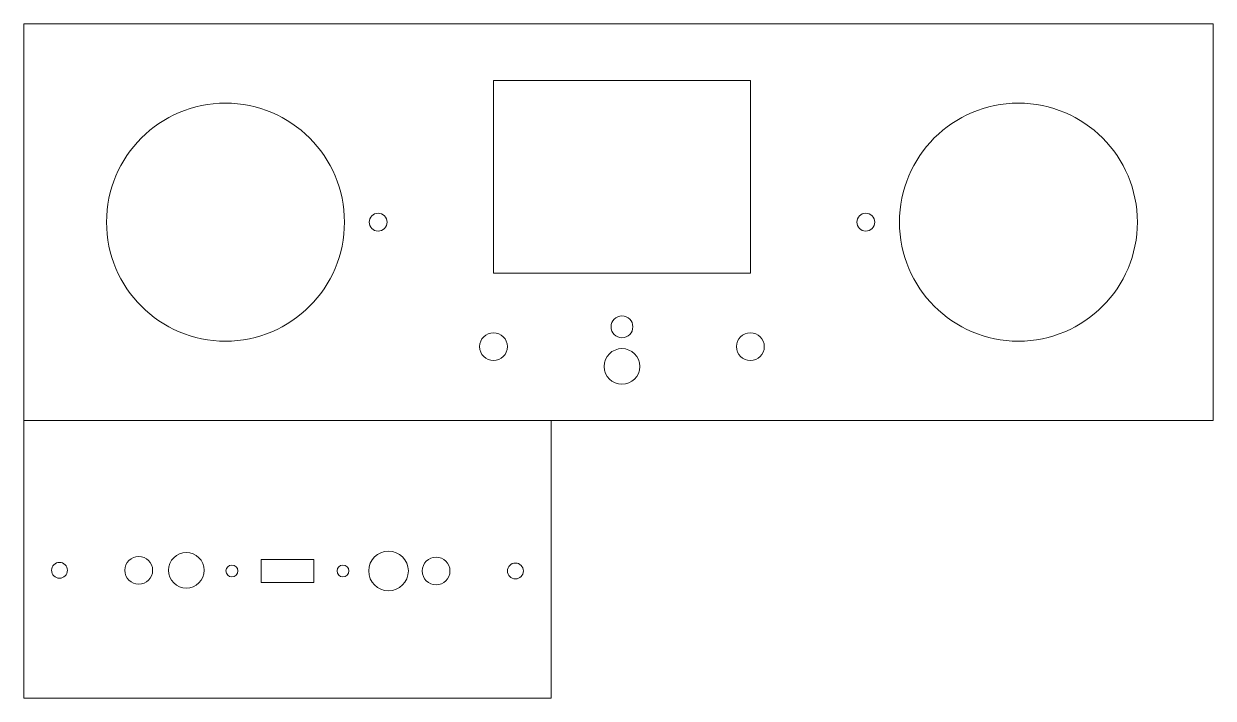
# Model space of a CAD drawing. Header units: millimetres. Extents: x -206 to 94, y -24 to 146.
import ezdxf

# ---------------------------------------------------------------- set-up
doc = ezdxf.new("R2010")
doc.units = ezdxf.units.MM
doc.header["$MEASUREMENT"] = 0
doc.layers.add('Layer 1', color=7, linetype='Continuous')

msp = doc.modelspace()

# ---------------------------------------------------------------- linework, layer by layer
at = {"layer": 'Layer 1', "color": 20, "lineweight": 9}
for points in [[(-206.2568, 45.5368), (93.7432, 45.5368), (93.7432, 145.5368), (-206.2568, 145.5368), (-206.2568, 45.5368)], [(-206.2568, -24.4632), (-73.2568, -24.4632), (-73.2568, 45.5368), (-206.2568, 45.5368), (-206.2568, -24.4632)], [(-146.4068, 4.7081), (-133.1068, 4.7081), (-133.1068, 10.5081), (-146.4068, 10.5081), (-146.4068, 4.7081)]]:
    msp.add_lwpolyline(points, close=True, dxfattribs=at)
for centre, major_axis in [((-55.384, 59.1597), (0, 4.5001)), ((-165.2567, 7.7747), (0, 4.5001)), ((-114.2568, 7.6081), (0, 5)), ((-197.2568, 7.7746), (0, 2)), ((-153.7568, 7.6081), (0, 1.5)), ((-125.7568, 7.6081), (0, 1.5)), ((-82.2568, 7.6081), (0, 2))]:
    msp.add_ellipse(centre, major_axis=major_axis, ratio=1, dxfattribs=at)
for points, knots in [([(-87.7841, 131.2588), (-87.7841, 131.2588), (-22.9841, 131.2588), (-22.9841, 131.2588), (-22.9841, 131.2588), (-22.9841, 131.2588), (-22.9841, 131.2588), (-22.9841, 131.2588), (-22.9841, 131.2588), (-22.9841, 131.2588), (-22.9841, 82.6588), (-22.9841, 82.6588), (-22.9841, 82.6588), (-22.9841, 82.6588), (-22.9841, 82.6588), (-22.9841, 82.6588), (-22.9841, 82.6588), (-22.9841, 82.6588), (-87.7841, 82.6588), (-87.7841, 82.6588), (-87.7841, 82.6588), (-87.7841, 82.6588), (-87.7841, 82.6588), (-87.7841, 82.6588), (-87.7841, 82.6588), (-87.7841, 82.6588), (-87.7841, 131.2588), (-87.7841, 131.2588)], [0, 0, 0, 0, 0.125, 0.125, 0.125, 0.125, 0.25, 0.25, 0.25, 0.25, 0.375, 0.375, 0.375, 0.375, 0.5, 0.5, 0.5, 0.5, 0.625, 0.625, 0.625, 0.625, 0.75, 0.75, 0.75, 0.75, 1, 1, 1, 1]), ([(-155.3841, 125.5376), (-171.9526, 125.5376), (-185.3841, 112.1062), (-185.3841, 95.5376), (-185.3841, 95.5376), (-185.3841, 78.9691), (-171.9527, 65.5376), (-155.3842, 65.5376), (-155.3842, 65.5376), (-138.8157, 65.5376), (-125.3842, 78.969), (-125.3841, 95.5375), (-125.3841, 95.5375), (-125.384, 112.1061), (-138.8155, 125.5376), (-155.3841, 125.5376)], [0, 0, 0, 0, 0.2, 0.2, 0.2, 0.2, 0.4, 0.4, 0.4, 0.4, 0.6, 0.6, 0.6, 0.6, 1, 1, 1, 1]), ([(44.6159, 125.5374), (28.0474, 125.5374), (14.6159, 112.106), (14.6159, 95.5374), (14.6159, 95.5374), (14.6159, 78.9689), (28.0473, 65.5374), (44.6158, 65.5374), (44.6158, 65.5374), (61.1843, 65.5374), (74.6158, 78.9688), (74.6159, 95.5373), (74.6159, 95.5373), (74.616, 112.1059), (61.1845, 125.5374), (44.6159, 125.5374)], [0, 0, 0, 0, 0.2, 0.2, 0.2, 0.2, 0.4, 0.4, 0.4, 0.4, 0.6, 0.6, 0.6, 0.6, 1, 1, 1, 1]), ([(-114.6341, 95.5376), (-114.6341, 96.7802), (-115.6415, 97.7876), (-116.8841, 97.7876), (-116.8841, 97.7876), (-116.8841, 97.7876), (-116.8841, 97.7876), (-116.8841, 97.7876), (-116.8841, 97.7876), (-118.1267, 97.7876), (-119.1341, 96.7803), (-119.1341, 95.5376), (-119.1341, 95.5376), (-119.1341, 95.5376), (-119.1341, 95.5376), (-119.1341, 95.5376), (-119.1341, 95.5376), (-119.1341, 94.295), (-118.1267, 93.2876), (-116.8841, 93.2876), (-116.8841, 93.2876), (-116.8841, 93.2876), (-116.8841, 93.2876), (-116.8841, 93.2876), (-116.8841, 93.2876), (-115.6415, 93.2876), (-114.6341, 94.295), (-114.6341, 95.5376)], [0, 0, 0, 0, 0.125, 0.125, 0.125, 0.125, 0.25, 0.25, 0.25, 0.25, 0.375, 0.375, 0.375, 0.375, 0.5, 0.5, 0.5, 0.5, 0.625, 0.625, 0.625, 0.625, 0.75, 0.75, 0.75, 0.75, 1, 1, 1, 1]), ([(8.3659, 95.5376), (8.3659, 96.7802), (7.3585, 97.7876), (6.1159, 97.7876), (6.1159, 97.7876), (6.1159, 97.7876), (6.1159, 97.7876), (6.1159, 97.7876), (6.1159, 97.7876), (4.8733, 97.7876), (3.8659, 96.7803), (3.8659, 95.5376), (3.8659, 95.5376), (3.8659, 95.5376), (3.8659, 95.5376), (3.8659, 95.5376), (3.8659, 95.5376), (3.8659, 94.295), (4.8733, 93.2876), (6.1159, 93.2876), (6.1159, 93.2876), (6.1159, 93.2876), (6.1159, 93.2876), (6.1159, 93.2876), (6.1159, 93.2876), (7.3585, 93.2876), (8.3659, 94.295), (8.3659, 95.5376)], [0, 0, 0, 0, 0.125, 0.125, 0.125, 0.125, 0.25, 0.25, 0.25, 0.25, 0.375, 0.375, 0.375, 0.375, 0.5, 0.5, 0.5, 0.5, 0.625, 0.625, 0.625, 0.625, 0.75, 0.75, 0.75, 0.75, 1, 1, 1, 1]), ([(-52.6341, 69.1596), (-52.6341, 70.6784), (-53.8653, 71.9096), (-55.3841, 71.9096), (-55.3841, 71.9096), (-55.3841, 71.9096), (-55.3841, 71.9096), (-55.3841, 71.9096), (-55.3841, 71.9096), (-56.9029, 71.9096), (-58.1341, 70.6784), (-58.1341, 69.1596), (-58.1341, 69.1596), (-58.1341, 69.1596), (-58.1341, 69.1596), (-58.1341, 69.1596), (-58.1341, 69.1596), (-58.1341, 67.6408), (-56.9029, 66.4096), (-55.3841, 66.4096), (-55.3841, 66.4096), (-55.3841, 66.4096), (-55.3841, 66.4096), (-55.3841, 66.4096), (-55.3841, 66.4096), (-53.8653, 66.4096), (-52.6341, 67.6408), (-52.6341, 69.1596)], [0, 0, 0, 0, 0.125, 0.125, 0.125, 0.125, 0.25, 0.25, 0.25, 0.25, 0.375, 0.375, 0.375, 0.375, 0.5, 0.5, 0.5, 0.5, 0.625, 0.625, 0.625, 0.625, 0.75, 0.75, 0.75, 0.75, 1, 1, 1, 1]), ([(-84.2841, 64.1596), (-84.2841, 66.0926), (-85.8511, 67.6596), (-87.7841, 67.6596), (-87.7841, 67.6596), (-87.7841, 67.6596), (-87.7841, 67.6596), (-87.7841, 67.6596), (-87.7841, 67.6596), (-89.7171, 67.6596), (-91.2841, 66.0926), (-91.2841, 64.1596), (-91.2841, 64.1596), (-91.2841, 64.1596), (-91.2841, 64.1596), (-91.2841, 64.1596), (-91.2841, 64.1596), (-91.2841, 62.2266), (-89.7171, 60.6596), (-87.7841, 60.6596), (-87.7841, 60.6596), (-87.7841, 60.6596), (-87.7841, 60.6596), (-87.7841, 60.6596), (-87.7841, 60.6596), (-85.8511, 60.6596), (-84.2841, 62.2266), (-84.2841, 64.1596)], [0, 0, 0, 0, 0.125, 0.125, 0.125, 0.125, 0.25, 0.25, 0.25, 0.25, 0.375, 0.375, 0.375, 0.375, 0.5, 0.5, 0.5, 0.5, 0.625, 0.625, 0.625, 0.625, 0.75, 0.75, 0.75, 0.75, 1, 1, 1, 1]), ([(-19.4841, 64.1596), (-19.4841, 66.0926), (-21.0511, 67.6596), (-22.9841, 67.6596), (-22.9841, 67.6596), (-22.9841, 67.6596), (-22.9841, 67.6596), (-22.9841, 67.6596), (-22.9841, 67.6596), (-24.9171, 67.6596), (-26.4841, 66.0926), (-26.4841, 64.1596), (-26.4841, 64.1596), (-26.4841, 64.1596), (-26.4841, 64.1596), (-26.4841, 64.1596), (-26.4841, 64.1596), (-26.4841, 62.2266), (-24.9171, 60.6596), (-22.9841, 60.6596), (-22.9841, 60.6596), (-22.9841, 60.6596), (-22.9841, 60.6596), (-22.9841, 60.6596), (-22.9841, 60.6596), (-21.0511, 60.6596), (-19.4841, 62.2266), (-19.4841, 64.1596)], [0, 0, 0, 0, 0.125, 0.125, 0.125, 0.125, 0.25, 0.25, 0.25, 0.25, 0.375, 0.375, 0.375, 0.375, 0.5, 0.5, 0.5, 0.5, 0.625, 0.625, 0.625, 0.625, 0.75, 0.75, 0.75, 0.75, 1, 1, 1, 1]), ([(-173.7568, 7.7746), (-173.7568, 9.7076), (-175.3238, 11.2746), (-177.2568, 11.2746), (-177.2568, 11.2746), (-177.2568, 11.2746), (-177.2568, 11.2746), (-177.2568, 11.2746), (-177.2568, 11.2746), (-179.1898, 11.2746), (-180.7568, 9.7076), (-180.7568, 7.7746), (-180.7568, 7.7746), (-180.7568, 7.7746), (-180.7568, 7.7746), (-180.7568, 7.7746), (-180.7568, 7.7746), (-180.7568, 5.8416), (-179.1898, 4.2746), (-177.2568, 4.2746), (-177.2568, 4.2746), (-177.2568, 4.2746), (-177.2568, 4.2746), (-177.2568, 4.2746), (-177.2568, 4.2746), (-175.3238, 4.2746), (-173.7568, 5.8416), (-173.7568, 7.7746)], [0, 0, 0, 0, 0.125, 0.125, 0.125, 0.125, 0.25, 0.25, 0.25, 0.25, 0.375, 0.375, 0.375, 0.375, 0.5, 0.5, 0.5, 0.5, 0.625, 0.625, 0.625, 0.625, 0.75, 0.75, 0.75, 0.75, 1, 1, 1, 1]), ([(-98.7568, 7.6081), (-98.7568, 9.5411), (-100.3238, 11.1081), (-102.2568, 11.1081), (-102.2568, 11.1081), (-102.2568, 11.1081), (-102.2568, 11.1081), (-102.2568, 11.1081), (-102.2568, 11.1081), (-104.1898, 11.1081), (-105.7568, 9.5411), (-105.7568, 7.6081), (-105.7568, 7.6081), (-105.7568, 7.6081), (-105.7568, 7.6081), (-105.7568, 7.6081), (-105.7568, 7.6081), (-105.7568, 5.6751), (-104.1898, 4.1081), (-102.2568, 4.1081), (-102.2568, 4.1081), (-102.2568, 4.1081), (-102.2568, 4.1081), (-102.2568, 4.1081), (-102.2568, 4.1081), (-100.3238, 4.1081), (-98.7568, 5.6751), (-98.7568, 7.6081)], [0, 0, 0, 0, 0.125, 0.125, 0.125, 0.125, 0.25, 0.25, 0.25, 0.25, 0.375, 0.375, 0.375, 0.375, 0.5, 0.5, 0.5, 0.5, 0.625, 0.625, 0.625, 0.625, 0.75, 0.75, 0.75, 0.75, 1, 1, 1, 1])]:
    msp.add_open_spline(points, degree=3, knots=knots, dxfattribs=at)

doc.saveas('drawing.dxf')
